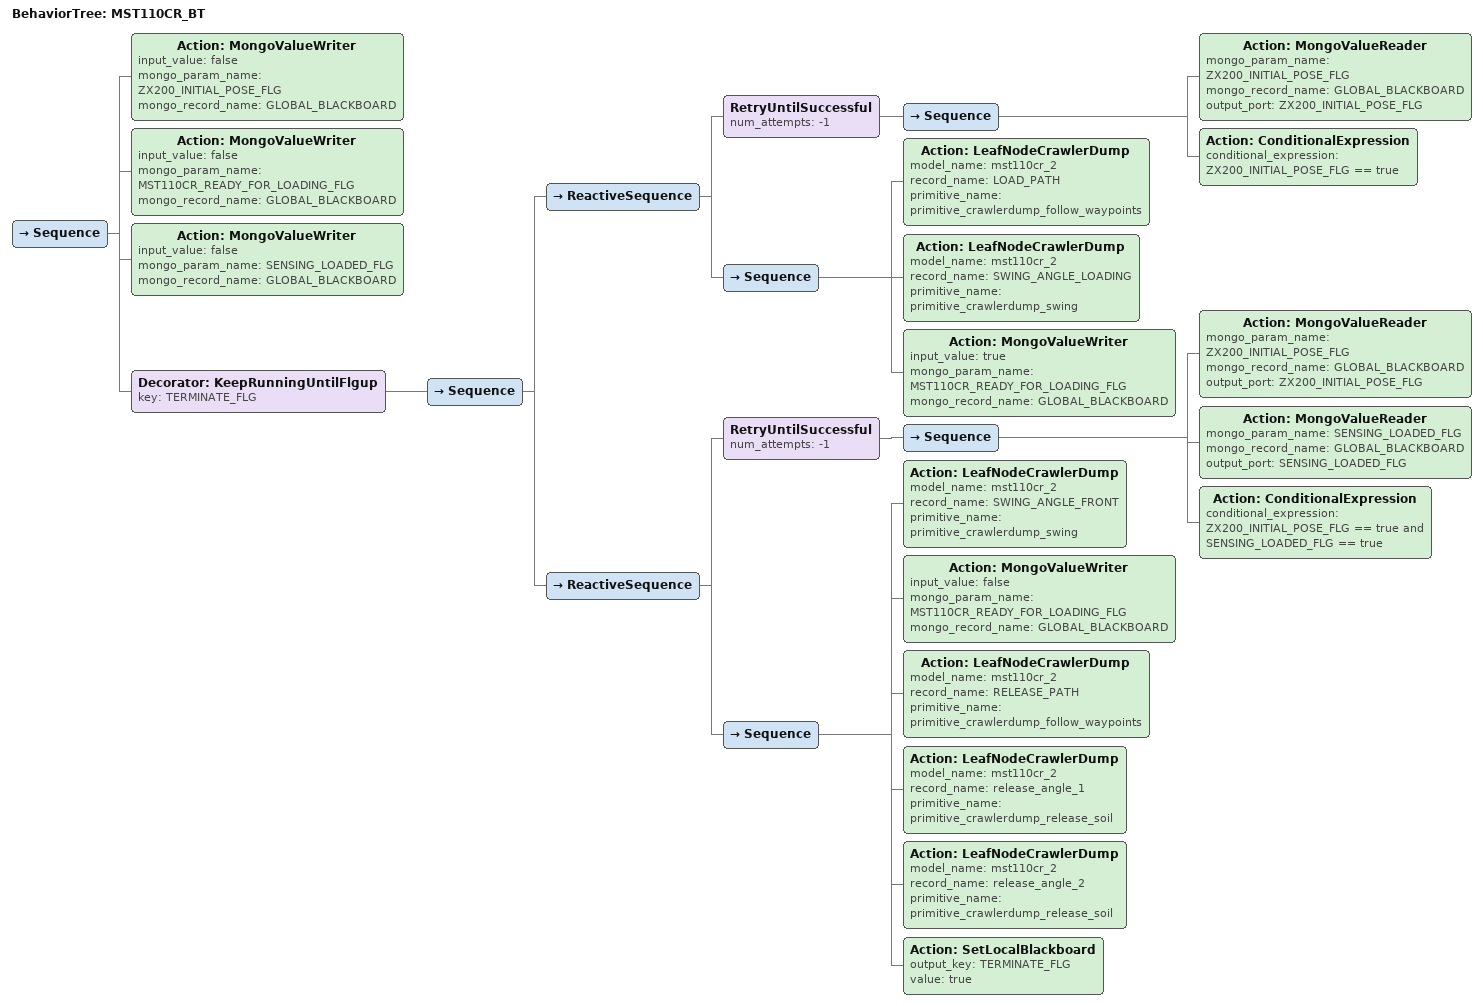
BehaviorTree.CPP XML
<root main_tree_to_execute="MST110CR_BT"><BehaviorTree ID="MST110CR_BT"><Sequence><Action ID="MongoValueWriter" input_value="false" mongo_param_name="ZX200_INITIAL_POSE_FLG" mongo_record_name="GLOBAL_BLACKBOARD"/><Action ID="MongoValueWriter" input_value="false" mongo_param_name="MST110CR_READY_FOR_LOADING_FLG" mongo_record_name="GLOBAL_BLACKBOARD"/><Action ID="MongoValueWriter" input_value="false" mongo_param_name="SENSING_LOADED_FLG" mongo_record_name="GLOBAL_BLACKBOARD"/><Decorator ID="KeepRunningUntilFlgup" key="TERMINATE_FLG"><Sequence><ReactiveSequence><RetryUntilSuccessful num_attempts="-1"><Sequence><Action ID="MongoValueReader" mongo_param_name="ZX200_INITIAL_POSE_FLG" mongo_record_name="GLOBAL_BLACKBOARD" output_port="ZX200_INITIAL_POSE_FLG"/><Action ID="ConditionalExpression" conditional_expression="ZX200_INITIAL_POSE_FLG == true"/></Sequence></RetryUntilSuccessful><Sequence><Action ID="LeafNodeCrawlerDump" model_name="mst110cr_2" record_name="LOAD_PATH" primitive_name="primitive_crawlerdump_follow_waypoints"/><Action ID="LeafNodeCrawlerDump" model_name="mst110cr_2" record_name="SWING_ANGLE_LOADING" primitive_name="primitive_crawlerdump_swing"/><Action ID="MongoValueWriter" input_value="true" mongo_param_name="MST110CR_READY_FOR_LOADING_FLG" mongo_record_name="GLOBAL_BLACKBOARD"/></Sequence></ReactiveSequence><ReactiveSequence><RetryUntilSuccessful num_attempts="-1"><Sequence><Action ID="MongoValueReader" mongo_param_name="ZX200_INITIAL_POSE_FLG" mongo_record_name="GLOBAL_BLACKBOARD" output_port="ZX200_INITIAL_POSE_FLG"/><Action ID="MongoValueReader" mongo_param_name="SENSING_LOADED_FLG" mongo_record_name="GLOBAL_BLACKBOARD" output_port="SENSING_LOADED_FLG"/><Action ID="ConditionalExpression" conditional_expression="ZX200_INITIAL_POSE_FLG == true and SENSING_LOADED_FLG == true"/></Sequence></RetryUntilSuccessful><Sequence><Action ID="LeafNodeCrawlerDump" model_name="mst110cr_2" record_name="SWING_ANGLE_FRONT" primitive_name="primitive_crawlerdump_swing"/><Action ID="MongoValueWriter" input_value="false" mongo_param_name="MST110CR_READY_FOR_LOADING_FLG" mongo_record_name="GLOBAL_BLACKBOARD"/><Action ID="LeafNodeCrawlerDump" model_name="mst110cr_2" record_name="RELEASE_PATH" primitive_name="primitive_crawlerdump_follow_waypoints"/><Action ID="LeafNodeCrawlerDump" model_name="mst110cr_2" record_name="release_angle_1" primitive_name="primitive_crawlerdump_release_soil"/><Action ID="LeafNodeCrawlerDump" model_name="mst110cr_2" record_name="release_angle_2" primitive_name="primitive_crawlerdump_release_soil"/><Action ID="SetLocalBlackboard" output_key="TERMINATE_FLG" value="true"/></Sequence></ReactiveSequence></Sequence></Decorator></Sequence></BehaviorTree></root>
